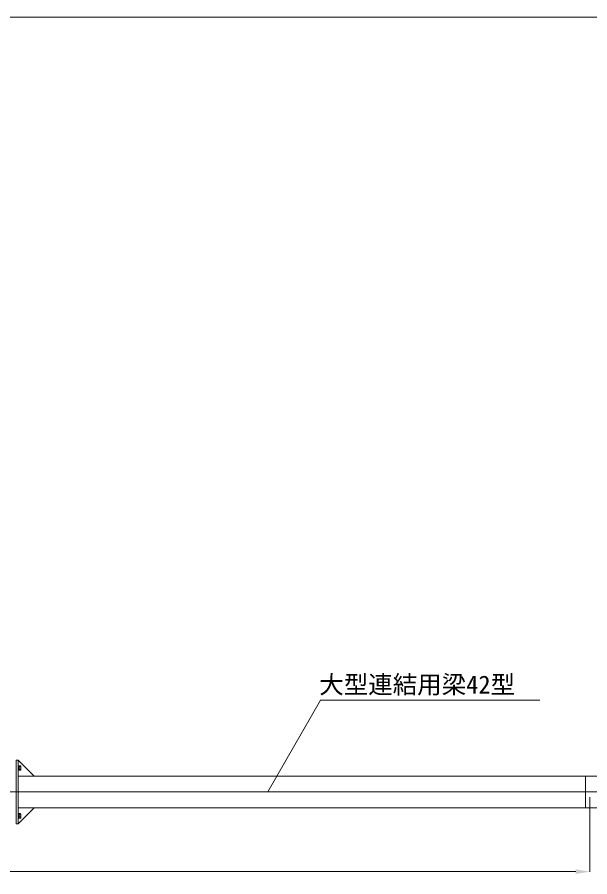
# Model space of a CAD drawing. Units: millimetres, scale not verified. Extents: x -13484 to 18716, y -23100 to 23100.
# Drawn here: x 242 to 3833, y -6292 to -900 of the extents above; entities that cross this region are included whole.
import ezdxf
from ezdxf.enums import TextEntityAlignment as Align

# ---------------------------------------------------------------- set-up
doc = ezdxf.new("R2010")
doc.units = ezdxf.units.MM
doc.header["$LTSCALE"] = 150
doc.linetypes.add('CHAIN2', pattern=[12, 9, -1, 1, -1])
for name, color, linetype, lineweight in [('0-6_ﾎﾞﾙﾄ類', 2, 'Continuous', 18), ('0-A_図面枠', 7, 'Continuous', 18), ('0-B_寸法', 3, 'Continuous', 18), ('1-0_大型連結用梁42', 7, 'Continuous', 18), ('1-6_通芯', 1, 'CHAIN2', 18), ('1-B_文字', 7, 'Continuous', 18)]:
    doc.layers.add(name, color=color, linetype=linetype, lineweight=lineweight)
doc.styles.add('ＭＳ ゴシック', font='')
doc.styles.get('ＭＳ ゴシック').set_extended_font_data('MS Gothic')

msp = doc.modelspace()

# ---------------------------------------------------------------- linework, layer by layer
at = {"layer": '0-6_ﾎﾞﾙﾄ類'}
for p, q in [((254.8, -5623.9), (254.8, -5596.1)), ((254.8, -5596.1), (263.5, -5596.1)), ((254.8, -5603.1), (263.5, -5603.1)), ((264.8, -5598.5), (263.5, -5596.1)), ((264.8, -5621.5), (264.8, -5598.5)), ((251.8, -5608.8), (247.8, -5609.9)), ((251.8, -5610.1), (247.8, -5611.2)), ((254.8, -5616.9), (263.5, -5616.9)), ((254.8, -5623.9), (263.5, -5623.9)), ((264.8, -5621.5), (263.5, -5623.9)), ((251.8, -5908.8), (247.8, -5909.9)), ((251.8, -5910.1), (247.8, -5911.2)), ((254.8, -5923.9), (254.8, -5896.1)), ((254.8, -5896.1), (263.5, -5896.1)), ((254.8, -5903.1), (263.5, -5903.1)), ((254.8, -5916.9), (263.5, -5916.9)), ((254.8, -5923.9), (263.5, -5923.9)), ((264.8, -5898.5), (263.5, -5896.1)), ((264.8, -5921.5), (263.5, -5923.9)), ((264.8, -5921.5), (264.8, -5898.5))]:
    msp.add_line(p, q, dxfattribs=at)
for points in [[(251.8, -5596), (251.8, -5624), (247.8, -5624), (247.8, -5596)], [(254.8, -5624), (251.8, -5624), (251.8, -5596), (254.8, -5596)], [(251.8, -5896), (251.8, -5924), (247.8, -5924), (247.8, -5896)], [(254.8, -5924), (251.8, -5924), (251.8, -5896), (254.8, -5896)]]:
    msp.add_lwpolyline(points, close=True, dxfattribs=at)
for centre, radius, start, end in [((258.4, -5599.6), 6.13, 325.616, 34.384), ((241.6, -5610), 22.9, 342.412, 17.588), ((258.4, -5620.4), 6.13, 325.616, 34.384), ((258.4, -5899.6), 6.13, 325.616, 34.384), ((241.6, -5910), 22.9, 342.412, 17.588), ((258.4, -5920.4), 6.13, 325.616, 34.384)]:
    msp.add_arc(centre, radius, start, end, dxfattribs=at)
at = {"layer": '0-A_図面枠'}
msp.add_lwpolyline([(-13484.2, -900), (18715.8, -900), (18715.8, -23100), (-13484.2, -23100)], close=True, dxfattribs=at)
at = {"layer": '0-B_寸法'}
for p, q in [((3832.8, -5792), (3832.8, -6261)), ((3744.8, -6260), (-9289.2, -6260))]:
    msp.add_line(p, q, dxfattribs=at)
at = {"layer": '0-B_寸法', "color": 91}
msp.add_solid([(3744.8, -6245.3), (3832.8, -6260), (3744.8, -6274.7)], dxfattribs=at)
at = {"layer": '1-0_大型連結用梁42'}
for points in [[(235.8, -5960), (247.8, -5960), (247.8, -5560), (235.8, -5560)], [(347.8, -5660), (247.8, -5560), (247.8, -5660)], [(247.8, -5860), (4535.8, -5860), (4535.8, -5660), (247.8, -5660)], [(247.8, -5660), (3806.3, -5660), (3806.3, -5760), (247.8, -5760)], [(3806.3, -5660), (4196.3, -5660), (4196.3, -5760), (3806.3, -5760)], [(247.8, -5860), (3806.3, -5860), (3806.3, -5760), (247.8, -5760)], [(3806.3, -5860), (4196.3, -5860), (4196.3, -5760), (3806.3, -5760)], [(347.8, -5860), (247.8, -5960), (247.8, -5860)]]:
    msp.add_lwpolyline(points, close=True, dxfattribs=at)
at = {"layer": '1-6_通芯'}
msp.add_line((-10064.2, -5760), (5817.4, -5760), dxfattribs=at)
at = {"layer": '1-B_文字'}
for p, q in [((1812.9, -5760), (2144.8, -5185.1)), ((2144.8, -5185.1), (2145.4, -5185.1)), ((2145.4, -5185.1), (3519.5, -5185.1))]:
    msp.add_line(p, q, dxfattribs=at)

# ---------------------------------------------------------------- texts
at = {"layer": '1-B_文字', "style": 'ＭＳ ゴシック'}
msp.add_text('大型連結用梁42型', height=112.6, dxfattribs=at).set_placement((2136.1, -5176.4), align=Align.BOTTOM_LEFT)

doc.saveas('drawing.dxf')
